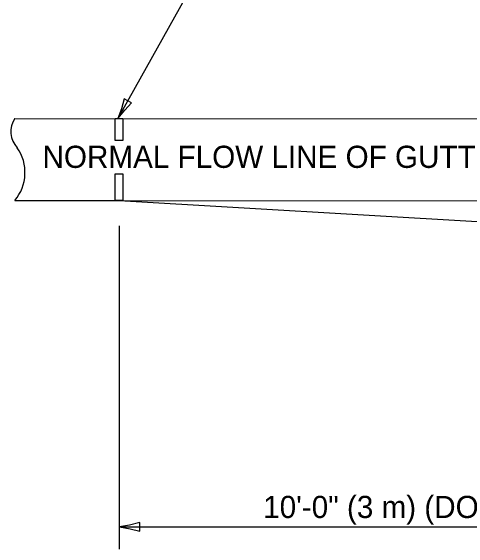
# Model space of a CAD drawing. Extents: x 0 to 2.83, y 0 to 1.83.
# Drawn here: x 1.8429 to 2.1055, y 1.0676 to 1.3759 of the extents above; entities that cross this region are included whole.
import ezdxf

# ---------------------------------------------------------------- set-up
doc = ezdxf.new("R2010")
doc.units = 0
for name, color, linetype in [('RD_Pr_Roadway_Dimensions', 7, 'Continuous'), ('RD_Pr_Roadway_Items', 7, 'Continuous'), ('RD_Pr_Roadway_Notes', 7, 'Continuous')]:
    doc.layers.add(name, color=color, linetype=linetype)

msp = doc.modelspace()

# ---------------------------------------------------------------- linework, layer by layer
at = {"layer": 'RD_Pr_Roadway_Dimensions'}
for p, q in [((1.9049379492017078, 1.2528354077978436), (1.9049379492017078, 1.0676455937979188)), ((1.9051318121773586, 1.0804974006926087), (2.2819469549774065, 1.0804974006926087))]:
    msp.add_line(p, q, dxfattribs=at)
msp.add_lwpolyline([(1.9167914797773586, 1.0780577102926086), (1.9167981807357495, 1.0804974006926087), (1.9167981807357495, 1.0829370910926088), (1.9109628121773587, 1.0815073298926086), (1.9051318121773586, 1.0804974006926087), (1.9113523229773584, 1.0793661866926088)], close=True, dxfattribs=at)
at = {"layer": 'RD_Pr_Roadway_Items'}
for p, q in [((1.8452181720017093, 1.314205316997823), (2.719008069601712, 1.3136352713978294)), ((1.8451881696017096, 1.2672965645978604), (1.9049379492017078, 1.2672515609978143)), ((1.9049379492017078, 1.2672515609978143), (2.2193931036017123, 1.26704154419791)), ((1.9049379492017078, 1.2672515609978143), (2.2187826905688173, 1.2489815760537522))]:
    msp.add_line(p, q, dxfattribs=at)
for points in [[(1.9027927776017097, 1.3141603133978699), (1.9070831208016594, 1.3141603133978699), (1.9070831208016594, 1.301544304197878), (1.9027927776017097, 1.301544304197878)], [(1.9027927776017097, 1.282447776597869), (1.9070831208016594, 1.282447776597869), (1.9070831208016594, 1.2672515609978143), (1.9027927776017097, 1.2672515609978143)]]:
    msp.add_lwpolyline(points, close=True, dxfattribs=at)
for centre, radius, start, end in [((1.8561882303430512, 1.3066813793582288), 0.013303527999183136, 145.60454722222224, 223.7643277777778), ((1.8263095471049122, 1.2832909370292356), 0.024742763436061556, 319.7089555555555, 34.9896222222222)]:
    msp.add_arc(centre, radius, start, end, dxfattribs=at)
at = {"layer": 'RD_Pr_Roadway_Notes'}
msp.add_line((1.9537373420530744, 1.4027903731441502), (1.9043033876531221, 1.3141632835441646), dxfattribs=at)
msp.add_lwpolyline([(1.9121137454836252, 1.3231576288983213), (1.909986346959706, 1.3243519109718374), (1.9078556842431922, 1.3255403408756645), (1.906261798554956, 1.319747649643248), (1.9043033876531221, 1.3141632835441646), (1.9083214698433868, 1.319044821748357)], close=True, dxfattribs=at)

# ---------------------------------------------------------------- texts
at = {"layer": 'RD_Pr_Roadway_Dimensions'}
msp.add_text('10\'-0" (3 m) (DOWNSTREAM)', height=0.0127, dxfattribs=at).set_placement((1.9875032674796633, 1.0855070225978647))
at = {"layer": 'RD_Pr_Roadway_Notes'}
msp.add_text('NORMAL FLOW LINE OF GUTTER', height=0.0127, dxfattribs=at).set_placement((1.8610783708276912, 1.285928562997785))

doc.saveas('drawing.dxf')
